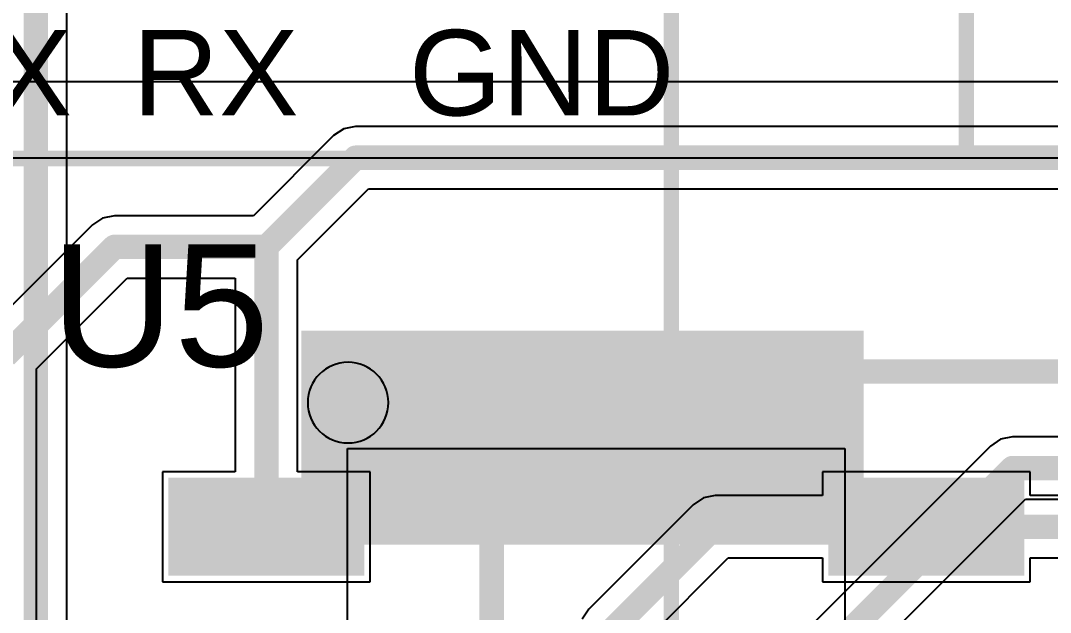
# Model space of a CAD drawing. Header units: inches. Extents: x -3 to 423, y -3 to 110.
# Drawn here: x 39.34 to 47.77, y 65.18 to 70.02 of the extents above; entities that cross this region are included whole.
import ezdxf

# ---------------------------------------------------------------- set-up
doc = ezdxf.new("R2010")
doc.units = ezdxf.units.IN
for name, color, linetype in [('Bottom Layer', 5, 'Continuous'), ('Bottom Overlay', 54, 'Continuous'), ('Bottom Paste', 16, 'Continuous'), ('Bottom Solder', 6, 'Continuous'), ('Mechanical 15', 56, 'Continuous'), ('Mid Layer 2', 76, 'Continuous'), ('Top Layer', 1, 'Continuous'), ('Top Overlay', 2, 'Continuous'), ('Top Paste', 8, 'Continuous'), ('Top Solder', 216, 'Continuous')]:
    doc.layers.add(name, color=color, linetype=linetype)
doc.styles.add('Arial', font='', dxfattribs={"height": 0.2})
doc.styles.get('Arial').set_extended_font_data('Arial')

msp = doc.modelspace()

# ---------------------------------------------------------------- hatches: boundary and pattern name
at = {"layer": 'Bottom Layer'}
msp.add_hatch(color=5, dxfattribs=at).paths.add_polyline_path([(41.68988868, 67.43488925999999), (46.18987968, 67.43488925999999), (46.18987968, 65.78487986), (41.68988868, 65.78487986)])
at = {"layer": 'Bottom Paste'}
msp.add_hatch(color=16, dxfattribs=at).paths.add_polyline_path([(41.68988868, 67.43488925999999), (46.18987968, 67.43488925999999), (46.18987968, 65.78487986), (41.68988868, 65.78487986)])
at = {"layer": 'Bottom Solder'}
msp.add_hatch(color=6, dxfattribs=at).paths.add_polyline_path([(41.63908867999999, 67.48568926), (46.24067968, 67.48568926), (46.24067968, 65.73407986), (41.63908867999999, 65.73407986)])
at = {"layer": 'Top Layer'}
for points in [[(40.65301115, 66.17999972), (42.05301089, 66.17999972), (42.05301089, 65.58000091999999), (40.65301115, 65.58000091999999)], [(46.05301051, 66.17999972), (47.45301025, 66.17999972), (47.45301025, 65.58000091999999), (46.05301051, 65.58000091999999)]]:
    msp.add_hatch(color=1, dxfattribs=at).paths.add_polyline_path(points)
at = {"layer": 'Top Paste'}
for points in [[(40.65301115, 66.17999972), (42.05301089, 66.17999972), (42.05301089, 65.58000091999999), (40.65301115, 65.58000091999999)], [(46.05301051, 66.17999972), (47.45301025, 66.17999972), (47.45301025, 65.58000091999999), (46.05301051, 65.58000091999999)]]:
    msp.add_hatch(color=8, dxfattribs=at).paths.add_polyline_path(points)
at = {"layer": 'Top Solder'}
for points in [[(40.55141115, 66.28159971999999), (42.15461089, 66.28159971999999), (42.15461089, 65.47840092), (40.55141115, 65.47840092)], [(45.95141051, 66.28159971999999), (47.55461025, 66.28159971999999), (47.55461025, 65.47840092), (45.95141051, 65.47840092)]]:
    msp.add_hatch(color=216, dxfattribs=at).paths.add_polyline_path(points)

# ---------------------------------------------------------------- linework, layer by layer
at = {"layer": 'Bottom Layer'}
for p, q in [((39.72089592, 63.80549595999999), (39.72089592, 71.74042039999999)), ((47.35952428, 66.59549292), (47.27683204, 66.54023776)), ((47.45707044, 66.61489598), (47.35952428, 66.59549292)), ((51.79897183999999, 66.61489598), (47.45707044, 66.61489598)), ((47.27683204, 66.54023776), (44.41683268, 63.6802384)), ((44.77730948, 63.31976159999999), (47.56265062, 66.10510273999999)), ((47.56265062, 66.10510273999999), (51.79897183999999, 66.10510273999999))]:
    msp.add_line(p, q, dxfattribs=at)
at = {"layer": 'Bottom Layer', "const_width": 0.1999996}
for points in [[(39.4659993, 62.21069854), (39.4659993, 71.84600058)], [(44.59707108, 63.5), (47.45707044, 66.35999935999999)], [(47.45707044, 66.35999935999999), (52.22999968000001, 66.35999935999999)]]:
    msp.add_lwpolyline(points, dxfattribs=at)
at = {"layer": 'Bottom Layer', "const_width": 0.0999998}
msp.add_lwpolyline([(47.40707054, 66.35999935999999, 1), (47.50707034, 66.35999935999999, 1)], format="xyb", close=True, dxfattribs=at)
msp.add_lwpolyline([(47.40707054, 66.35999935999999, 1), (47.50707034, 66.35999935999999, 1)], format="xyb", close=True, dxfattribs=at)
at = {"layer": 'Bottom Overlay', "const_width": 0.127}
for points in [[(44.66612098, 67.46230856), (44.66612098, 71.83611236)], [(44.66612098, 61.38365676), (44.66612098, 65.75746056)]]:
    msp.add_lwpolyline(points, dxfattribs=at)
at = {"layer": 'Bottom Overlay', "const_width": 0.0635}
for points in [[(44.63437097999999, 67.46230856, 1), (44.69787098, 67.46230856, 1)], [(44.63437097999999, 65.75746056, 1), (44.69787098, 65.75746056, 1)]]:
    msp.add_lwpolyline(points, format="xyb", close=True, dxfattribs=at)
at = {"layer": 'Mechanical 15'}
for p, q in [((42.01736072, 61.43500031999999), (42.01736072, 66.51956978)), ((42.01736072, 66.51956978), (46.0850107, 66.51956978)), ((46.0850107, 66.51956978), (46.0850107, 61.43500031999999))]:
    msp.add_line(p, q, dxfattribs=at)
at = {"layer": 'Mechanical 15', "const_width": 0.127}
for points in [[(47.08000744, 68.89399988), (47.08000744, 78.73400052)], [(32.14000429999999, 68.89399988), (47.08000744, 68.89399988)]]:
    msp.add_lwpolyline(points, dxfattribs=at)
at = {"layer": 'Mechanical 15', "const_width": 0.0635}
msp.add_lwpolyline([(47.04825744, 68.89399988, 1), (47.11175744, 68.89399988, 1)], format="xyb", close=True, dxfattribs=at)
msp.add_lwpolyline([(47.04825744, 68.89399988, 1), (47.11175744, 68.89399988, 1)], format="xyb", close=True, dxfattribs=at)
at = {"layer": 'Mid Layer 2'}
for p, q in [((58.19499917999999, 69.5198), (32.13099999999999, 69.5198)), ((37.26972988, 68.89999936), (51.52149716, 68.89999936))]:
    msp.add_line(p, q, dxfattribs=at)
at = {"layer": 'Top Layer'}
for p, q in [((41.98546594, 69.13549291999999), (41.90276862, 69.08023775999999)), ((42.08300956, 69.15489597999999), (41.98546594, 69.13549291999999)), ((48.45900138, 69.15489597999999), (42.08300956, 69.15489597999999)), ((41.90276862, 69.08023775999999), (41.24743084, 68.42489744)), ((41.60790763999999, 68.06442064), (42.18859227999999, 68.64510274)), ((42.18859227999999, 68.64510274), (48.45900138, 68.64510274)), ((40.10909174, 68.42489744), (40.01154558, 68.40549438)), ((41.24743084, 68.42489744), (40.10909174, 68.42489744)), ((39.92885334, 68.35023921999999), (39.0373616, 67.45874748)), ((40.01154558, 68.40549438), (39.92885334, 68.35023921999999)), ((41.60790763999999, 66.32999942), (41.60790763999999, 68.06442064)), ((39.47249662, 67.1729289), (40.21467191999999, 67.9151042)), ((40.21467191999999, 67.9151042), (41.0981144, 67.9151042)), ((41.0981144, 67.9151042), (41.0981144, 66.32999942)), ((39.47249662, 62.62298118), (39.47249662, 67.1729289)), ((41.0981144, 66.32999942), (40.50301272, 66.32999942)), ((40.50301272, 66.32999942), (40.50301272, 65.43000122)), ((42.20300932, 66.32999942), (41.60790763999999, 66.32999942)), ((42.20300932, 65.43000122), (42.20300932, 66.32999942)), ((47.60300868, 66.32999942), (45.90301208, 66.32999942)), ((45.90301208, 66.32999942), (45.90301208, 66.13489693999999)), ((47.60300868, 66.13489693999999), (47.60300868, 66.32999942)), ((44.8454272, 66.06023872), (43.9903616, 65.20517312)), ((44.92811944, 66.11549387999999), (44.8454272, 66.06023872)), ((45.0256656, 66.13489693999999), (44.92811944, 66.11549387999999)), ((45.90301208, 66.13489693999999), (45.0256656, 66.13489693999999)), ((48.61053777999999, 66.13489693999999), (47.60300868, 66.13489693999999)), ((44.42549662, 64.91935454), (45.13124578, 65.6251037)), ((45.13124578, 65.6251037), (45.90301208, 65.6251037)), ((45.90301208, 65.6251037), (45.90301208, 65.43000122)), ((47.60300868, 65.43000122), (47.60300868, 65.6251037)), ((47.60300868, 65.6251037), (48.61053777999999, 65.6251037)), ((40.50301272, 65.43000122), (42.20300932, 65.43000122)), ((45.90301208, 65.43000122), (47.60300868, 65.43000122)), ((43.9903616, 65.20517312), (43.93510644, 65.12248088))]:
    msp.add_line(p, q, dxfattribs=at)
at = {"layer": 'Top Layer', "const_width": 0.1999996}
for points in [[(41.35301102, 68.17000081999998), (42.08300956, 68.89999936)], [(42.08300956, 68.89999936), (48.99000108, 68.89999936)], [(39.2176, 67.27850907999999), (40.10909174, 68.17000081999998)], [(40.10909174, 68.17000081999998), (41.35301102, 68.17000081999998)], [(41.35301102, 65.88000032), (41.35301102, 68.17000081999998)], [(43.19580134, 65.86580172000001), (44.47986786, 67.14986824)], [(44.47986786, 67.14986824), (49.42799868, 67.14986824)], [(44.1706, 65.02493471999999), (45.0256656, 65.88000032)], [(45.0256656, 65.88000032), (46.75301038, 65.88000032)], [(46.75301038, 65.88000032), (48.98220836, 65.88000032)], [(43.19580134, 63.5127889), (43.19580134, 65.86580172000001)]]:
    msp.add_lwpolyline(points, dxfattribs=at)
at = {"layer": 'Top Layer', "const_width": 0.0999998}
for points in [[(42.03300966, 68.89999936, 1), (42.13300946, 68.89999936, 1)], [(42.03300966, 68.89999936, 1), (42.13300946, 68.89999936, 1)], [(40.05909183999999, 68.17000081999998, 1), (40.15909164, 68.17000081999998, 1)], [(40.05909183999999, 68.17000081999998, 1), (40.15909164, 68.17000081999998, 1)], [(41.30301111999999, 68.17000081999998, 1), (41.40301092, 68.17000081999998, 1)], [(41.30301111999999, 68.17000081999998, 1), (41.40301092, 68.17000081999998, 1)], [(41.30301111999999, 68.17000081999998, 1), (41.40301092, 68.17000081999998, 1)], [(44.42986796, 67.14986824, 1), (44.52986776, 67.14986824, 1)], [(44.42986796, 67.14986824, 1), (44.52986776, 67.14986824, 1)], [(41.30301111999999, 65.88000032, 1), (41.40301092, 65.88000032, 1)], [(44.9756657, 65.88000032, 1), (45.0756655, 65.88000032, 1)], [(44.9756657, 65.88000032, 1), (45.0756655, 65.88000032, 1)], [(46.70301048, 65.88000032, 1), (46.80301028, 65.88000032, 1)], [(46.70301048, 65.88000032, 1), (46.80301028, 65.88000032, 1)], [(43.14580144, 65.86580172000001, 1), (43.24580124, 65.86580172000001, 1)], [(43.14580144, 65.86580172000001, 1), (43.24580124, 65.86580172000001, 1)]]:
    msp.add_lwpolyline(points, format="xyb", close=True, dxfattribs=at)
at = {"layer": 'Top Overlay'}
for points in [[(42.3512107, 66.89600032, 1), (41.6908107, 66.89600032, 1)], [(41.6908107, 66.89600032, 1), (41.6908107, 66.89600032, 1)], [(42.3512107, 66.89600032, 1), (42.3512107, 66.89600032, 1)]]:
    msp.add_lwpolyline(points, format="xyb", close=True, dxfattribs=at)
for points, const_width in [([(42.02920982, 66.97499939999999, 1), (41.87680982, 66.97499939999999, 1)], 0.1524), ([(41.83870982, 66.97499939999999, 1), (41.91490982, 66.97499939999999, 1)], 0.0762), ([(41.99110982, 66.97499939999999, 1), (42.06730982, 66.97499939999999, 1)], 0.0762), ([(42.75235035999999, 66.4750004, 1), (42.81585036, 66.4750004, 1)], 0.0635), ([(42.75235035999999, 66.4750004, 1), (42.81585036, 66.4750004, 1)], 0.0635), ([(46.02126178, 66.4750004, 1), (46.08476177999999, 66.4750004, 1)], 0.0635), ([(46.02126178, 66.4750004, 1), (46.08476177999999, 66.4750004, 1)], 0.0635), ([(46.02126178, 66.2750008, 1), (46.08476177999999, 66.2750008, 1)], 0.0635), ([(42.02125962, 65.74390965999999, 1), (42.08475962, 65.74390965999999, 1)], 0.0635)]:
    msp.add_lwpolyline(points, format="xyb", close=True, dxfattribs=dict(at, const_width=const_width))
at = {"layer": 'Top Overlay', "const_width": 0.127}
for points in [[(42.05300962, 65.74390965999999), (42.78410036, 66.4750004)], [(42.78410036, 66.4750004), (46.05301178, 66.4750004)], [(46.05301178, 66.2750008), (46.05301178, 66.4750004)]]:
    msp.add_lwpolyline(points, dxfattribs=at)

# ---------------------------------------------------------------- texts
at = {"layer": 'Top Overlay', "style": 'Arial'}
for s, p in [('TX', (38.51419017999999, 69.24539872)), ('RX', (40.25864186, 69.24539872)), ('GND', (42.51864241999999, 69.24539872))]:
    msp.add_text(s, height=0.7000011399999999, rotation=360, dxfattribs=at).set_placement(p)
msp.add_text('U5', height=1.00000054, dxfattribs=at).set_placement((39.58999956, 67.19000024))

doc.saveas('drawing.dxf')
